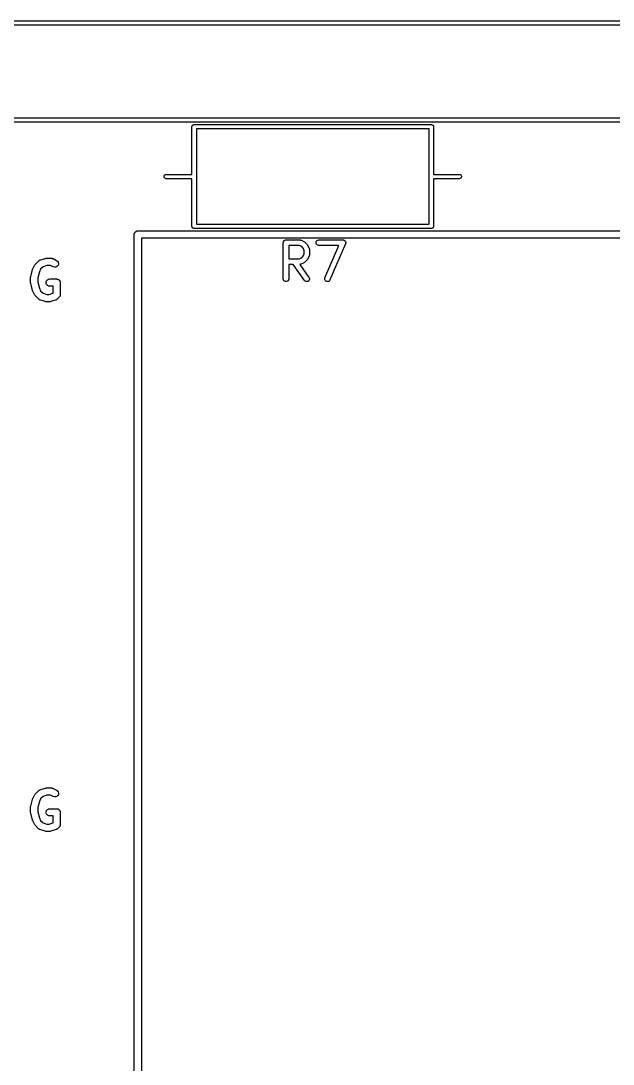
# Model space of a CAD drawing. Extents: x 0 to 100, y 0 to 100.
# Drawn here: x 34.27 to 50.6, y 29.24 to 57.99 of the extents above; entities that cross this region are included whole.
import ezdxf

# ---------------------------------------------------------------- set-up
doc = ezdxf.new("R2010")
doc.units = 0
doc.header["$MEASUREMENT"] = 0
doc.layers.add('BLACK', color=7, linetype='CONTINUOUS')

msp = doc.modelspace()

# ---------------------------------------------------------------- linework, layer by layer
at = {"layer": 'BLACK', "linetype": 'CONTINUOUS'}
for p, q in [((30.9448, 57.99), (69.0552, 57.99)), ((68.99, 57.87), (33.55, 57.87)), ((33.55, 55.32), (68.99, 55.32)), ((71.7252, 55.2), (33.4848, 55.2)), ((38.99, 55.0806), (38.9918, 55.0856)), ((38.99, 55.0753), (38.99, 55.0806)), ((38.99, 55.0752), (38.99, 55.0753)), ((38.99, 53.76), (38.99, 55.0752)), ((38.9918, 55.0856), (38.9927, 55.0908)), ((38.9927, 55.0908), (38.9954, 55.0955)), ((38.9954, 55.0955), (38.9972, 55.1005)), ((38.9972, 55.1005), (39.0007, 55.1045)), ((39.0007, 55.1045), (39.0033, 55.1092)), ((39.0033, 55.1092), (39.0074, 55.1126)), ((39.0074, 55.1126), (39.0108, 55.1167)), ((39.0108, 55.1167), (39.0155, 55.1193)), ((39.0155, 55.1193), (39.0195, 55.1228)), ((39.0195, 55.1228), (39.0245, 55.1246)), ((39.0245, 55.1246), (39.0292, 55.1273)), ((39.0292, 55.1273), (39.0344, 55.1282)), ((39.0344, 55.1282), (39.0394, 55.13)), ((39.0394, 55.13), (39.0447, 55.13)), ((39.0447, 55.13), (39.0448, 55.13)), ((39.0448, 55.13), (45.5952, 55.13)), ((39.11, 55.01), (39.11, 52.39)), ((45.53, 55.01), (39.11, 55.01)), ((45.53, 52.39), (45.53, 55.01)), ((45.5952, 55.13), (45.5953, 55.13)), ((45.5953, 55.13), (45.6006, 55.13)), ((45.6006, 55.13), (45.6056, 55.1282)), ((45.6056, 55.1282), (45.6108, 55.1273)), ((45.6108, 55.1273), (45.6155, 55.1246)), ((45.6155, 55.1246), (45.6205, 55.1228)), ((45.6205, 55.1228), (45.6245, 55.1193)), ((45.6245, 55.1193), (45.6292, 55.1167)), ((45.6292, 55.1167), (45.6326, 55.1126)), ((45.6326, 55.1126), (45.6367, 55.1092)), ((45.6367, 55.1092), (45.6393, 55.1045)), ((45.6393, 55.1045), (45.6428, 55.1005)), ((45.6428, 55.1005), (45.6446, 55.0955)), ((45.6446, 55.0955), (45.6473, 55.0908)), ((45.6473, 55.0908), (45.6482, 55.0856)), ((45.6482, 55.0856), (45.65, 55.0806)), ((45.65, 55.0806), (45.65, 55.0753)), ((45.65, 55.0753), (45.65, 55.0752)), ((45.65, 55.0752), (45.65, 53.76)), ((38.22, 53.7106), (38.2272, 53.7305)), ((38.22, 53.6894), (38.22, 53.7106)), ((38.2272, 53.6695), (38.22, 53.6894)), ((38.2272, 53.7305), (38.2408, 53.7467)), ((38.2408, 53.6533), (38.2272, 53.6695)), ((38.2408, 53.7467), (38.2592, 53.7573)), ((38.2592, 53.6427), (38.2408, 53.6533)), ((38.2592, 53.7573), (38.2748, 53.76)), ((38.2748, 53.64), (38.2592, 53.6427)), ((38.2748, 53.76), (38.99, 53.76)), ((38.99, 53.64), (38.2748, 53.64)), ((38.99, 52.3194), (38.99, 53.64)), ((45.65, 53.76), (46.3652, 53.76)), ((46.3652, 53.64), (45.65, 53.64)), ((45.65, 53.64), (45.65, 52.3248)), ((46.3652, 53.76), (46.3808, 53.7573)), ((46.3808, 53.6427), (46.3652, 53.64)), ((46.3808, 53.7573), (46.3992, 53.7467)), ((46.3992, 53.6533), (46.3808, 53.6427)), ((46.3992, 53.7467), (46.4128, 53.7305)), ((46.4128, 53.6695), (46.3992, 53.6533)), ((46.4128, 53.7305), (46.42, 53.7106)), ((46.42, 53.6894), (46.4128, 53.6695)), ((46.42, 53.7106), (46.42, 53.6894)), ((39.11, 52.39), (45.53, 52.39)), ((37.4, 52.1176), (37.403, 52.126)), ((37.4, 52.1088), (37.4, 52.1176)), ((37.4, 52.1087), (37.4, 52.1088)), ((37.4, 0.11763), (37.4, 52.1087)), ((37.403, 52.126), (37.4046, 52.1347)), ((37.4046, 52.1347), (37.409, 52.1424)), ((37.409, 52.1424), (37.4121, 52.1508)), ((37.4121, 52.1508), (37.4178, 52.1576)), ((37.4178, 52.1576), (37.4222, 52.1653)), ((37.4222, 52.1653), (37.429, 52.171)), ((37.429, 52.171), (37.4347, 52.1778)), ((37.4347, 52.1778), (37.4424, 52.1822)), ((37.4424, 52.1822), (37.4492, 52.1879)), ((37.4492, 52.1879), (37.4576, 52.191)), ((37.4576, 52.191), (37.4653, 52.1954)), ((37.4653, 52.1954), (37.474, 52.197)), ((37.474, 52.197), (37.4824, 52.2)), ((37.4824, 52.2), (37.4912, 52.2)), ((37.4912, 52.2), (37.4913, 52.2)), ((37.4913, 52.2), (62.5087, 52.2)), ((38.9918, 52.3144), (38.99, 52.3194)), ((38.9928, 52.3092), (38.9918, 52.3144)), ((38.9954, 52.3045), (38.9928, 52.3092)), ((38.9972, 52.2995), (38.9954, 52.3045)), ((39.0007, 52.2955), (38.9972, 52.2995)), ((39.0033, 52.2908), (39.0007, 52.2955)), ((39.0074, 52.2874), (39.0033, 52.2908)), ((39.0108, 52.2833), (39.0074, 52.2874)), ((39.0155, 52.2807), (39.0108, 52.2833)), ((39.0195, 52.2772), (39.0155, 52.2807)), ((39.0245, 52.2754), (39.0195, 52.2772)), ((39.0292, 52.2727), (39.0245, 52.2754)), ((39.0344, 52.2718), (39.0292, 52.2727)), ((39.0394, 52.27), (39.0344, 52.2718)), ((39.0447, 52.27), (39.0394, 52.27)), ((39.0448, 52.27), (39.0447, 52.27)), ((45.5952, 52.27), (39.0448, 52.27)), ((45.5953, 52.27), (45.5952, 52.27)), ((45.6006, 52.27), (45.5953, 52.27)), ((45.6056, 52.2718), (45.6006, 52.27)), ((45.6108, 52.2727), (45.6056, 52.2718)), ((45.6155, 52.2754), (45.6108, 52.2727)), ((45.6205, 52.2772), (45.6155, 52.2754)), ((45.6245, 52.2807), (45.6205, 52.2772)), ((45.6292, 52.2833), (45.6245, 52.2807)), ((45.6326, 52.2874), (45.6292, 52.2833)), ((45.6367, 52.2908), (45.6326, 52.2874)), ((45.6393, 52.2955), (45.6367, 52.2908)), ((45.6428, 52.2995), (45.6393, 52.2955)), ((45.6446, 52.3045), (45.6428, 52.2995)), ((45.6473, 52.3092), (45.6446, 52.3045)), ((45.6482, 52.3144), (45.6473, 52.3092)), ((45.65, 52.3194), (45.6482, 52.3144)), ((45.65, 52.3248), (45.65, 52.3247)), ((45.65, 52.3247), (45.65, 52.3194)), ((37.6, 52), (37.6, 0.2)), ((62.4, 52), (37.6, 52)), ((41.5069, 51.8776), (41.508, 51.8841)), ((41.5069, 50.8776), (41.5069, 51.8776)), ((41.508, 51.8906), (41.5103, 51.8968)), ((41.508, 51.8841), (41.508, 51.8906)), ((41.5103, 51.8968), (41.5114, 51.9033)), ((41.5114, 51.9033), (41.5147, 51.909)), ((41.5147, 51.909), (41.517, 51.9151)), ((41.517, 51.9151), (41.5212, 51.9201)), ((41.5212, 51.9201), (41.5245, 51.9258)), ((41.5245, 51.9258), (41.5295, 51.93)), ((41.5295, 51.93), (41.5337, 51.9351)), ((41.5337, 51.9351), (41.5394, 51.9384)), ((41.5394, 51.9384), (41.5444, 51.9426)), ((41.5444, 51.9426), (41.5506, 51.9448)), ((41.5506, 51.9448), (41.5563, 51.9481)), ((41.5563, 51.9481), (41.5627, 51.9492)), ((41.5627, 51.9492), (41.5689, 51.9515)), ((41.5689, 51.9515), (41.5754, 51.9515)), ((41.5754, 51.9515), (41.5819, 51.9526)), ((41.5819, 51.9526), (41.9629, 51.9526)), ((41.6569, 51.8026), (41.6569, 51.4288)), ((41.9452, 51.8026), (41.6569, 51.8026)), ((42.0137, 51.7684), (41.9452, 51.8026)), ((41.9629, 51.9526), (41.9671, 51.9519)), ((41.9671, 51.9519), (41.9714, 51.9521)), ((41.9714, 51.9521), (41.9799, 51.9496)), ((41.9799, 51.9496), (41.9885, 51.9481)), ((41.9885, 51.9481), (41.9923, 51.9459)), ((41.9923, 51.9459), (41.9964, 51.9447)), ((41.9964, 51.9447), (42.0916, 51.8971)), ((42.0441, 51.738), (42.0137, 51.7684)), ((42.0916, 51.8971), (42.1013, 51.8899)), ((42.1013, 51.8899), (42.1111, 51.883)), ((42.1111, 51.883), (42.1587, 51.8354)), ((42.1587, 51.8354), (42.1656, 51.8256)), ((42.1656, 51.8256), (42.1728, 51.8159)), ((42.1728, 51.8159), (42.2204, 51.7207)), ((42.4128, 51.8906), (42.4217, 51.9151)), ((42.4128, 51.8646), (42.4128, 51.8906)), ((42.4217, 51.8401), (42.4128, 51.8646)), ((42.4217, 51.9151), (42.4385, 51.9351)), ((42.4385, 51.8202), (42.4217, 51.8401)), ((42.4385, 51.9351), (42.461, 51.9481)), ((42.461, 51.8071), (42.4385, 51.8202)), ((42.461, 51.9481), (42.4867, 51.9526)), ((42.4867, 51.8026), (42.461, 51.8071)), ((42.4867, 51.9526), (43.1533, 51.9526)), ((43.0396, 51.8026), (42.4867, 51.8026)), ((42.6558, 50.9072), (43.0396, 51.8026)), ((43.2223, 51.8481), (42.7937, 50.8481)), ((43.1533, 51.9526), (43.1618, 51.9511)), ((43.1618, 51.9511), (43.1705, 51.9506)), ((43.1705, 51.9506), (43.1746, 51.9489)), ((43.1746, 51.9489), (43.179, 51.9481)), ((43.179, 51.9481), (43.1865, 51.9438)), ((43.1865, 51.9438), (43.1944, 51.9404)), ((43.1944, 51.9404), (43.1977, 51.9373)), ((43.1977, 51.9373), (43.2015, 51.9351)), ((43.2015, 51.9351), (43.2071, 51.9285)), ((43.2071, 51.9285), (43.2134, 51.9225)), ((43.2134, 51.9225), (43.2154, 51.9186)), ((43.2154, 51.9186), (43.2183, 51.9151)), ((43.2183, 51.9151), (43.2212, 51.907)), ((43.2212, 51.907), (43.2251, 51.8993)), ((43.2242, 51.8565), (43.2223, 51.8481)), ((43.2272, 51.8646), (43.2242, 51.8565)), ((43.2251, 51.8993), (43.2257, 51.8949)), ((43.2257, 51.8949), (43.2272, 51.8906)), ((43.2272, 51.8906), (43.2272, 51.882)), ((43.2272, 51.882), (43.2282, 51.8734)), ((43.2282, 51.8734), (43.2272, 51.8691)), ((43.2272, 51.8691), (43.2272, 51.8646)), ((42.0137, 51.4631), (42.0441, 51.4935)), ((42.0783, 51.6694), (42.0441, 51.738)), ((42.0441, 51.4935), (42.0783, 51.562)), ((42.0783, 51.562), (42.0783, 51.6694)), ((42.2204, 51.5107), (42.1728, 51.4155)), ((42.2204, 51.7207), (42.2216, 51.7165)), ((42.2216, 51.5149), (42.2204, 51.5107)), ((42.2216, 51.7165), (42.2238, 51.7128)), ((42.2238, 51.5186), (42.2216, 51.5149)), ((42.2238, 51.7128), (42.2253, 51.7041)), ((42.2253, 51.5273), (42.2238, 51.5186)), ((42.2253, 51.7041), (42.2278, 51.6957)), ((42.2278, 51.5357), (42.2253, 51.5273)), ((42.2278, 51.6957), (42.2276, 51.6914)), ((42.2276, 51.6914), (42.2283, 51.6871)), ((42.2283, 51.5443), (42.2276, 51.54)), ((42.2276, 51.54), (42.2278, 51.5357)), ((42.2283, 51.6871), (42.2283, 51.5443)), ((34.5987, 51.1542), (34.6463, 51.2495)), ((34.6463, 51.2495), (34.6558, 51.2623)), ((34.6558, 51.2623), (34.665, 51.2755)), ((34.665, 51.2755), (34.7602, 51.3707)), ((34.7602, 51.3707), (34.765, 51.374)), ((34.765, 51.374), (34.7688, 51.3783)), ((34.7688, 51.3783), (34.7791, 51.3839)), ((34.7791, 51.3839), (34.7887, 51.3906)), ((34.7887, 51.3906), (34.7943, 51.3921)), ((34.7943, 51.3921), (34.7993, 51.3949)), ((34.7993, 51.3949), (34.9422, 51.4425)), ((34.885, 51.2126), (34.8179, 51.1455)), ((34.99, 51.2476), (34.885, 51.2126)), ((34.9422, 51.4425), (34.958, 51.4448)), ((34.958, 51.4448), (34.9738, 51.4476)), ((34.9738, 51.4476), (35.1167, 51.4476)), ((35.0931, 51.2476), (34.99, 51.2476)), ((35.1672, 51.2106), (35.0931, 51.2476)), ((35.1167, 51.4476), (35.1223, 51.4466)), ((35.1223, 51.4466), (35.1281, 51.447)), ((35.1281, 51.447), (35.1393, 51.4436)), ((35.1393, 51.4436), (35.1509, 51.4416)), ((35.1509, 51.4416), (35.1559, 51.4387)), ((35.1559, 51.4387), (35.1614, 51.4371)), ((35.1614, 51.4371), (35.2566, 51.3894)), ((35.2005, 51.2007), (35.1672, 51.2106)), ((35.2351, 51.2027), (35.2005, 51.2007)), ((35.267, 51.2165), (35.2351, 51.2027)), ((35.2566, 51.3894), (35.2845, 51.3688)), ((35.2922, 51.2404), (35.267, 51.2165)), ((35.2845, 51.3688), (35.3037, 51.3398)), ((35.3078, 51.2715), (35.2922, 51.2404)), ((35.3037, 51.3398), (35.3117, 51.306)), ((35.3117, 51.306), (35.3078, 51.2715)), ((41.6569, 51.4288), (41.9452, 51.4288)), ((41.781, 51.2788), (41.6569, 51.2788)), ((41.6569, 51.2788), (41.6569, 50.8776)), ((42.0919, 50.8346), (41.781, 51.2788)), ((41.9452, 51.4288), (42.0137, 51.4631)), ((41.9671, 51.2796), (41.9639, 51.279)), ((41.9639, 51.279), (42.2148, 50.9206)), ((41.9714, 51.2793), (41.9671, 51.2796)), ((41.9799, 51.2818), (41.9714, 51.2793)), ((41.9885, 51.2833), (41.9799, 51.2818)), ((41.9923, 51.2855), (41.9885, 51.2833)), ((41.9964, 51.2867), (41.9923, 51.2855)), ((42.0916, 51.3343), (41.9964, 51.2867)), ((42.1013, 51.3415), (42.0916, 51.3343)), ((42.1111, 51.3484), (42.1013, 51.3415)), ((42.1587, 51.396), (42.1111, 51.3484)), ((42.1656, 51.4058), (42.1587, 51.396)), ((42.1728, 51.4155), (42.1656, 51.4058)), ((34.5405, 50.919), (34.5426, 50.9311)), ((34.5405, 50.7762), (34.5405, 50.919)), ((34.5426, 50.9311), (34.5435, 50.9433)), ((34.5435, 50.9433), (34.5911, 51.1338)), ((34.5911, 51.1338), (34.5955, 51.1438)), ((34.5955, 51.1438), (34.5987, 51.1542)), ((34.7824, 51.0746), (34.7405, 50.9067)), ((34.7405, 50.9067), (34.7405, 50.7885)), ((34.8179, 51.1455), (34.7824, 51.0746)), ((42.2148, 50.9206), (42.2258, 50.897)), ((42.2258, 50.897), (42.228, 50.8711)), ((42.6499, 50.8818), (42.6558, 50.9072)), ((34.5426, 50.7641), (34.5405, 50.7762)), ((34.5435, 50.7519), (34.5426, 50.7641)), ((34.5911, 50.5615), (34.5435, 50.7519)), ((34.7405, 50.7885), (34.7824, 50.6206)), ((34.7824, 50.6206), (34.8179, 50.5497)), ((34.9706, 50.7936), (34.9824, 50.8262)), ((34.9706, 50.7588), (34.9706, 50.7936)), ((34.9824, 50.7262), (34.9706, 50.7588)), ((34.9824, 50.8262), (35.0048, 50.8528)), ((35.0048, 50.6996), (34.9824, 50.7262)), ((35.0048, 50.8528), (35.0348, 50.8702)), ((35.0348, 50.6822), (35.0048, 50.6996)), ((35.0348, 50.8702), (35.069, 50.8762)), ((35.069, 50.6762), (35.0348, 50.6822)), ((35.069, 50.8762), (35.2595, 50.8762)), ((35.1595, 50.6762), (35.069, 50.6762)), ((35.1595, 50.4843), (35.1595, 50.6762)), ((35.2595, 50.8762), (35.2681, 50.8747)), ((35.2681, 50.8747), (35.2769, 50.8747)), ((35.2769, 50.8747), (35.2851, 50.8717)), ((35.2851, 50.8717), (35.2937, 50.8702)), ((35.2937, 50.8702), (35.3013, 50.8658)), ((35.3013, 50.8658), (35.3095, 50.8628)), ((35.3095, 50.8628), (35.3162, 50.8572)), ((35.3162, 50.8572), (35.3238, 50.8528)), ((35.3238, 50.8528), (35.3294, 50.8461)), ((35.3294, 50.8461), (35.3361, 50.8405)), ((35.3361, 50.8405), (35.3405, 50.8329)), ((35.3405, 50.8329), (35.3461, 50.8262)), ((35.3461, 50.8262), (35.3491, 50.818)), ((35.3491, 50.818), (35.3535, 50.8104)), ((35.3535, 50.8104), (35.355, 50.8018)), ((35.355, 50.8018), (35.358, 50.7936)), ((35.358, 50.7936), (35.358, 50.7848)), ((35.358, 50.7848), (35.3595, 50.7762)), ((35.3595, 50.7762), (35.3595, 50.4429)), ((41.5114, 50.852), (41.5069, 50.8776)), ((41.5245, 50.8294), (41.5114, 50.852)), ((41.5444, 50.8127), (41.5245, 50.8294)), ((41.5689, 50.8038), (41.5444, 50.8127)), ((41.5949, 50.8038), (41.5689, 50.8038)), ((41.6194, 50.8127), (41.5949, 50.8038)), ((41.6394, 50.8294), (41.6194, 50.8127)), ((41.6524, 50.852), (41.6394, 50.8294)), ((41.6569, 50.8776), (41.6524, 50.852)), ((42.1103, 50.8162), (42.0919, 50.8346)), ((42.1339, 50.8052), (42.1103, 50.8162)), ((42.1599, 50.8029), (42.1339, 50.8052)), ((42.185, 50.8096), (42.1599, 50.8029)), ((42.2064, 50.8246), (42.185, 50.8096)), ((42.2213, 50.8459), (42.2064, 50.8246)), ((42.228, 50.8711), (42.2213, 50.8459)), ((42.653, 50.8559), (42.6499, 50.8818)), ((42.6647, 50.8327), (42.653, 50.8559)), ((42.6837, 50.8149), (42.6647, 50.8327)), ((42.7076, 50.8046), (42.6837, 50.8149)), ((42.7336, 50.8031), (42.7076, 50.8046)), ((42.7586, 50.8107), (42.7336, 50.8031)), ((42.7794, 50.8263), (42.7586, 50.8107)), ((42.7937, 50.8481), (42.7794, 50.8263)), ((34.5955, 50.5515), (34.5911, 50.5615)), ((34.5987, 50.541), (34.5955, 50.5515)), ((34.6463, 50.4458), (34.5987, 50.541)), ((34.6558, 50.4329), (34.6463, 50.4458)), ((34.665, 50.4198), (34.6558, 50.4329)), ((34.7602, 50.3245), (34.665, 50.4198)), ((34.765, 50.3212), (34.7602, 50.3245)), ((34.7688, 50.3169), (34.765, 50.3212)), ((34.8179, 50.5497), (34.885, 50.4826)), ((34.885, 50.4826), (34.99, 50.4476)), ((34.99, 50.4476), (35.0528, 50.4476)), ((35.0528, 50.4476), (35.1579, 50.4826)), ((35.1579, 50.4826), (35.1595, 50.4843)), ((35.2779, 50.3212), (35.2741, 50.3169)), ((35.2826, 50.3245), (35.2779, 50.3212)), ((35.3302, 50.3721), (35.2826, 50.3245)), ((35.3328, 50.3757), (35.3302, 50.3721)), ((35.3361, 50.3786), (35.3328, 50.3757)), ((35.3427, 50.3899), (35.3361, 50.3786)), ((35.3502, 50.4006), (35.3427, 50.3899)), ((35.3513, 50.4048), (35.3502, 50.4006)), ((35.3535, 50.4087), (35.3513, 50.4048)), ((35.3558, 50.4215), (35.3535, 50.4087)), ((35.3591, 50.4341), (35.3558, 50.4215)), ((35.3595, 50.4429), (35.3588, 50.4385)), ((35.3588, 50.4385), (35.3591, 50.4341)), ((34.7791, 50.3113), (34.7688, 50.3169)), ((34.7887, 50.3046), (34.7791, 50.3113)), ((34.7943, 50.3031), (34.7887, 50.3046)), ((34.7993, 50.3004), (34.7943, 50.3031)), ((34.9422, 50.2528), (34.7993, 50.3004)), ((34.958, 50.2504), (34.9422, 50.2528)), ((34.9738, 50.2476), (34.958, 50.2504)), ((35.069, 50.2476), (34.9738, 50.2476)), ((35.0848, 50.2504), (35.069, 50.2476)), ((35.1007, 50.2528), (35.0848, 50.2504)), ((35.2435, 50.3004), (35.1007, 50.2528)), ((35.2486, 50.3031), (35.2435, 50.3004)), ((35.2542, 50.3046), (35.2486, 50.3031)), ((35.2638, 50.3113), (35.2542, 50.3046)), ((35.2741, 50.3169), (35.2638, 50.3113)), ((34.7993, 36.7949), (34.9422, 36.8425)), ((34.9422, 36.8425), (34.958, 36.8448)), ((34.958, 36.8448), (34.9738, 36.8476)), ((34.9738, 36.8476), (35.1167, 36.8476)), ((35.1167, 36.8476), (35.1223, 36.8466)), ((35.1223, 36.8466), (35.1281, 36.847)), ((35.1281, 36.847), (35.1393, 36.8436)), ((35.1393, 36.8436), (35.1509, 36.8416)), ((35.1509, 36.8416), (35.1559, 36.8387)), ((35.1559, 36.8387), (35.1614, 36.8371)), ((35.1614, 36.8371), (35.2566, 36.7894)), ((34.5435, 36.3433), (34.5911, 36.5338)), ((34.5911, 36.5338), (34.5955, 36.5438)), ((34.5955, 36.5438), (34.5987, 36.5542)), ((34.5987, 36.5542), (34.6463, 36.6495)), ((34.6463, 36.6495), (34.6558, 36.6623)), ((34.6558, 36.6623), (34.665, 36.6755)), ((34.665, 36.6755), (34.7602, 36.7707)), ((34.7602, 36.7707), (34.765, 36.774)), ((34.765, 36.774), (34.7688, 36.7783)), ((34.7688, 36.7783), (34.7791, 36.7839)), ((34.7791, 36.7839), (34.7887, 36.7906)), ((34.8179, 36.5455), (34.7824, 36.4746)), ((34.7887, 36.7906), (34.7943, 36.7921)), ((34.7943, 36.7921), (34.7993, 36.7949)), ((34.885, 36.6126), (34.8179, 36.5455)), ((34.99, 36.6476), (34.885, 36.6126)), ((35.0931, 36.6476), (34.99, 36.6476)), ((35.1672, 36.6106), (35.0931, 36.6476)), ((35.2005, 36.6007), (35.1672, 36.6106)), ((35.2351, 36.6027), (35.2005, 36.6007)), ((35.267, 36.6165), (35.2351, 36.6027)), ((35.2566, 36.7894), (35.2845, 36.7688)), ((35.2922, 36.6404), (35.267, 36.6165)), ((35.2845, 36.7688), (35.3037, 36.7398)), ((35.3078, 36.6715), (35.2922, 36.6404)), ((35.3037, 36.7398), (35.3117, 36.706)), ((35.3117, 36.706), (35.3078, 36.6715)), ((34.5405, 36.319), (34.5426, 36.3311)), ((34.5405, 36.1762), (34.5405, 36.319)), ((34.5426, 36.3311), (34.5435, 36.3433)), ((34.7824, 36.4746), (34.7405, 36.3067)), ((34.7405, 36.3067), (34.7405, 36.1885)), ((34.9824, 36.2262), (35.0048, 36.2528)), ((35.0048, 36.2528), (35.0348, 36.2702)), ((35.0348, 36.2702), (35.069, 36.2762)), ((35.069, 36.2762), (35.2595, 36.2762)), ((35.2595, 36.2762), (35.2681, 36.2747)), ((35.2681, 36.2747), (35.2769, 36.2747)), ((35.2769, 36.2747), (35.2851, 36.2717)), ((35.2851, 36.2717), (35.2937, 36.2702)), ((35.2937, 36.2702), (35.3013, 36.2658)), ((35.3013, 36.2658), (35.3095, 36.2628)), ((35.3095, 36.2628), (35.3162, 36.2572)), ((35.3162, 36.2572), (35.3238, 36.2528)), ((35.3238, 36.2528), (35.3294, 36.2461)), ((35.3294, 36.2461), (35.3361, 36.2405)), ((35.3361, 36.2405), (35.3405, 36.2329)), ((35.3405, 36.2329), (35.3461, 36.2262)), ((34.5426, 36.1641), (34.5405, 36.1762)), ((34.5435, 36.1519), (34.5426, 36.1641)), ((34.5911, 35.9615), (34.5435, 36.1519)), ((34.5955, 35.9515), (34.5911, 35.9615)), ((34.5987, 35.941), (34.5955, 35.9515)), ((34.7405, 36.1885), (34.7824, 36.0206)), ((34.7824, 36.0206), (34.8179, 35.9497)), ((34.8179, 35.9497), (34.885, 35.8826)), ((34.9706, 36.1936), (34.9824, 36.2262)), ((34.9706, 36.1588), (34.9706, 36.1936)), ((34.9824, 36.1262), (34.9706, 36.1588)), ((35.0048, 36.0996), (34.9824, 36.1262)), ((35.0348, 36.0822), (35.0048, 36.0996)), ((35.069, 36.0762), (35.0348, 36.0822)), ((35.1595, 36.0762), (35.069, 36.0762)), ((35.1595, 35.8843), (35.1595, 36.0762)), ((35.3461, 36.2262), (35.3491, 36.218)), ((35.3491, 36.218), (35.3535, 36.2104)), ((35.3535, 36.2104), (35.355, 36.2018)), ((35.355, 36.2018), (35.358, 36.1936)), ((35.358, 36.1936), (35.358, 36.1848)), ((35.358, 36.1848), (35.3595, 36.1762)), ((35.3595, 36.1762), (35.3595, 35.8429)), ((34.6463, 35.8458), (34.5987, 35.941)), ((34.6558, 35.8329), (34.6463, 35.8458)), ((34.665, 35.8198), (34.6558, 35.8329)), ((34.7602, 35.7245), (34.665, 35.8198)), ((34.765, 35.7212), (34.7602, 35.7245)), ((34.7688, 35.7169), (34.765, 35.7212)), ((34.7791, 35.7113), (34.7688, 35.7169)), ((34.7887, 35.7046), (34.7791, 35.7113)), ((34.7943, 35.7031), (34.7887, 35.7046)), ((34.7993, 35.7004), (34.7943, 35.7031)), ((34.9422, 35.6528), (34.7993, 35.7004)), ((34.885, 35.8826), (34.99, 35.8476)), ((34.99, 35.8476), (35.0528, 35.8476)), ((35.0528, 35.8476), (35.1579, 35.8826)), ((35.2435, 35.7004), (35.1007, 35.6528)), ((35.1579, 35.8826), (35.1595, 35.8843)), ((35.2486, 35.7031), (35.2435, 35.7004)), ((35.2542, 35.7046), (35.2486, 35.7031)), ((35.2638, 35.7113), (35.2542, 35.7046)), ((35.2741, 35.7169), (35.2638, 35.7113)), ((35.2779, 35.7212), (35.2741, 35.7169)), ((35.2826, 35.7245), (35.2779, 35.7212)), ((35.3302, 35.7721), (35.2826, 35.7245)), ((35.3328, 35.7757), (35.3302, 35.7721)), ((35.3361, 35.7786), (35.3328, 35.7757)), ((35.3427, 35.7899), (35.3361, 35.7786)), ((35.3502, 35.8006), (35.3427, 35.7899)), ((35.3513, 35.8048), (35.3502, 35.8006)), ((35.3535, 35.8087), (35.3513, 35.8048)), ((35.3558, 35.8215), (35.3535, 35.8087)), ((35.3591, 35.8341), (35.3558, 35.8215)), ((35.3595, 35.8429), (35.3588, 35.8385)), ((35.3588, 35.8385), (35.3591, 35.8341)), ((34.958, 35.6504), (34.9422, 35.6528)), ((34.9738, 35.6476), (34.958, 35.6504)), ((35.069, 35.6476), (34.9738, 35.6476)), ((35.0848, 35.6504), (35.069, 35.6476)), ((35.1007, 35.6528), (35.0848, 35.6504))]:
    msp.add_line(p, q, dxfattribs=at)

doc.saveas('drawing.dxf')
